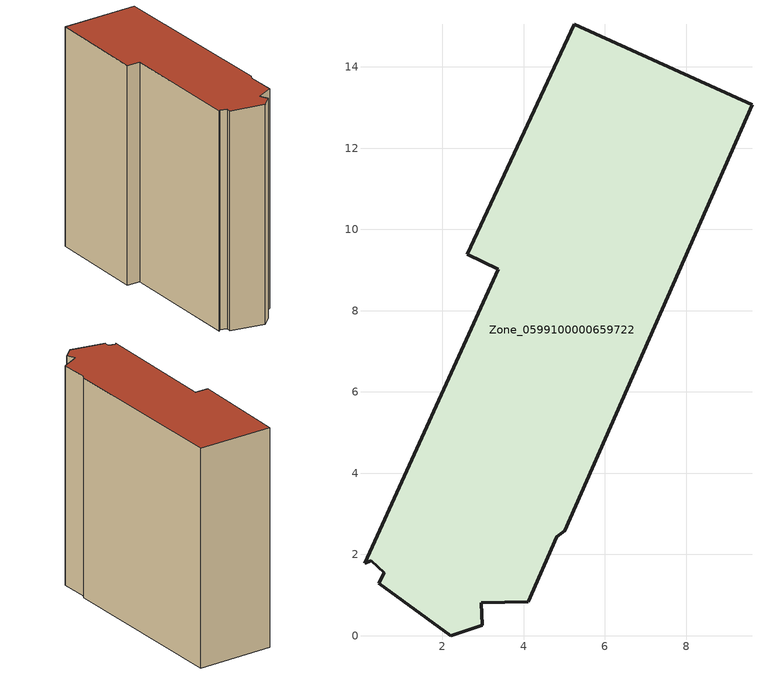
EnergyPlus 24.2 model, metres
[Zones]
Zone_0599100000659722
 floor ground (C_G): 5.25,15.05 9.62,13.07 5.02,2.58 4.82,2.44 4.12,0.84 2.96,0.81 2.98,0.25 2.21,0 0.43,1.29 0.56,1.55 0.25,1.84 0.08,1.78 3.38,9.02 2.61,9.39 z0
 wall outside (C_F): 9.62,13.07 5.25,15.05 2.61,9.39 3.38,9.02 0.08,1.78 0.25,1.84 0.56,1.55 0.43,1.29 2.21,0 2.98,0.25 2.96,0.81 4.12,0.84 4.82,2.44 5.02,2.58 9.62,13.07 z0:13.89
 roof outside (C_R): 3.38,9.02 0.08,1.78 0.25,1.84 0.56,1.55 0.43,1.29 2.21,0 2.98,0.25 2.96,0.81 4.12,0.84 4.82,2.44 5.02,2.58 9.62,13.07 5.25,15.05 2.61,9.39 z13.89
[BUILDING]
Pand.0599100000659722: North Axis=0; Terrain=City; Loads Convergence Tolerance Value=0.04; Temperature Convergence Tolerance Value=0.4; Solar Distribution=FullExterior; Maximum Number of Warmup Days=25; Minimum Number of Warmup Days=1
[Site:Location]
Rotterdam.The.Hague.AP_ZH_NLD Design_Conditions: Latitude=51.96; Longitude=4.45; Time Zone=1; Elevation=-4.5
[SITE:GROUNDTEMPERATURE:BUILDINGSURFACE]
18, 18, 18, 18, 18, 18, 18, 18, 18, 18, 18, 18
[MATERIAL] Thermal Absorptance=0.9; Solar Absorptance=0.7; Visible Absorptance=0.7
Name | Roughness | Thickness | Conductivity | Density | Specific Heat
G.TC.1946 | MediumSmooth | 0.15 | 1 | 540 | 1210
F.TC.1946 | Rough | 0.3 | 0.857143 | 1920 | 840
R.TC.1946 | MediumRough | 0.2 | 0.909091 | 1500 | 1000
[CONSTRUCTION]
C_G: G.TC.1946
C_F: F.TC.1946
C_R: R.TC.1946
[ZONE]
Zone_0599100000659722: Type=1; Multiplier=1; Ceiling Height=Autocalculate; Volume=Autocalculate; Floor Area=autocalculate; Part of Total Floor Area=Yes
[ZONEINFILTRATION:DESIGNFLOWRATE]
Infil_Zone_0599100000659722: Zone or ZoneList or Space or SpaceList=Zone_0599100000659722; Schedule=AlwaysOn; Design Flow Rate Calculation Method=Flow/Area; Flow Rate per Floor Area=0.003; Constant Term Coefficient=1; Temperature Term Coefficient=0; Velocity Term Coefficient=0; Velocity Squared Term Coefficient=0
[HVACTEMPLATE:ZONE:IDEALLOADSAIRSYSTEM]
Zone_0599100000659722: Maximum Heating Supply Air Temperature=50; Minimum Cooling Supply Air Temperature=13; Maximum Heating Supply Air Humidity Ratio=0.0156; Minimum Cooling Supply Air Humidity Ratio=0.0077; Heating Limit=NoLimit; Cooling Limit=NoLimit; Dehumidification Control Type=ConstantSensibleHeatRatio; Cooling Sensible Heat Ratio=0.7; Dehumidification Setpoint=60; Humidification Control Type=None; Humidification Setpoint=30; Outdoor Air Method=None; Outdoor Air Flow Rate per Person=0.00944; Outdoor Air Flow Rate per Zone Floor Area=0; Outdoor Air Flow Rate per Zone=0; Demand Controlled Ventilation Type=None; Outdoor Air Economizer Type=NoEconomizer; Heat Recovery Type=None; Sensible Heat Recovery Effectiveness=0.7; Latent Heat Recovery Effectiveness=0.65
[ZONECONTROL:THERMOSTAT]
ThermostatControl_Zone_0599100000659722: Zone or ZoneList=Zone_0599100000659722; Control Type Schedule=DualSetpointControlType; Control 1=Thermostat_Zone_0599100000659722; Temperature Difference Between Cutout And Setpoint=0
[THERMOSTATSETPOINT:DUALSETPOINT]
Thermostat_Zone_0599100000659722: Heating Setpoint Temperature Schedule=HeatingSetpoint_Zone_0599100000659722; Cooling Setpoint Temperature Schedule=CoolingSetpoint_Zone_0599100000659722
[SCHEDULE:COMPACT]
HeatingSetpoint_Zone_0599100000659722: Through: 12/31, For: AllDays, Until: 24:00, 21
CoolingSetpoint_Zone_0599100000659722: Through: 12/31, For: AllDays, Until: 24:00, 24
DualSetpointControlType: Through: 12/31, For: AllDays, Until: 24:00, 4
AlwaysOn: Through: 12/31, For: AllDays, Until: 24:00, 1
